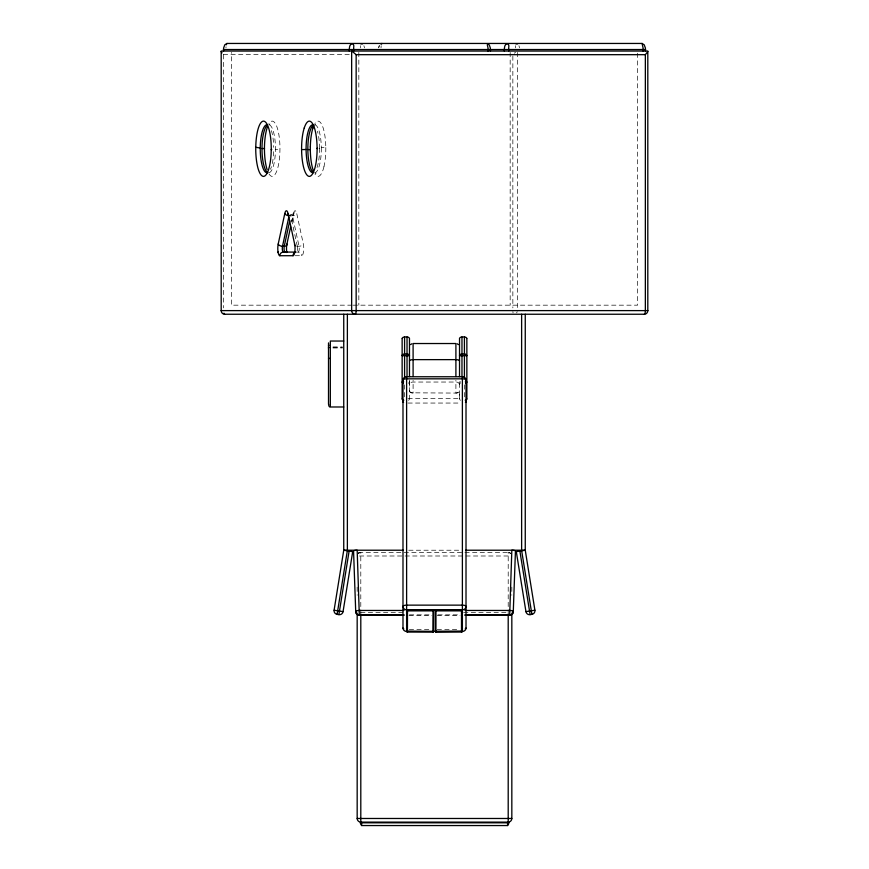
<?xml version="1.0" encoding="UTF-8"?>
<svg xmlns="http://www.w3.org/2000/svg" width="869" height="869" viewBox="0 0 869 869"><rect width="100%" height="100%" fill="white"/><g stroke="black" fill="none" stroke-linecap="round" stroke-linejoin="round"><path stroke-width="0.65" stroke-dasharray="4.34 3.26" d="M409.473 386.14L409.473 381.871L408.365 381.871M459.527 394.667L459.527 398.686L459.527 379.981M269.01 173.919A27.906 7.832 90 0 0 271.204 176.146A26.483 7.441 90 0 0 272.345 176.396A27.917 7.843 90 0 0 276.929 170.639A27.547 7.734 -90 0 0 279.883 152.314L279.959 148.273A27.482 7.712 90 0 0 277.591 128.894A27.917 7.843 90 0 0 273.203 121.378A26.483 7.441 90 0 0 272.062 121.128A27.906 7.832 -90 0 0 268.76 124.028M225.951 47.86L226.027 46.741M360.309 47.86L360.494 45.699M381.002 47.86L381.187 45.699M515.35 47.86L515.534 45.699M295.134 255.714L301.717 255.714A7.202 2.02 -90 0 0 303.466 252.053L303.607 251.228A7.213 2.02 -90 0 0 303.335 244.015L296.742 213.492A3.628 2.118 -12.2 0 1 292.451 215.708A3.606 1.01 -90 0 0 290.843 215.718A3.628 2.118 12.2 0 0 293.516 213.492L291.865 221.128M378.71 47.86L379.34 45.699M291.919 221.943L294.156 212.601L292.94 214.035L289.909 214.285M378.667 47.371L379.297 45.557M409.484 390.387A18.792 6.8 0 0 0 409.657 391.419L410.537 392.408A4.454 1.619 0 0 0 411.406 392.821L455.899 393.07A2.259 0.815 0 0 0 456.909 392.984L459.332 391.419A18.792 6.8 0 0 0 459.516 390.387M458.886 392.06L458.463 392.408A4.454 1.619 0 0 1 457.594 392.821L455.899 393.07L455.899 380.34M514.318 53.237L515.567 52.151M268.89 124.843L270.031 124.05M314.317 125.136L315.447 124.354M408.365 383.283L409.375 382.338A1.38 1.293 0 0 0 409.473 381.871M223.344 54.356L349.925 54.682M319.26 148.545L319.564 148.545A23.995 6.735 90 0 1 316.066 169.803M296.677 246.209A3.628 2.118 -12.2 0 0 297.296 246.242L299.045 246.242A3.628 2.118 -12.2 0 0 303.335 244.026M294.939 252.086L298.23 252.086A3.628 3.487 90 0 1 301.717 255.714M352.054 305.171L231.426 305.171L231.426 52.401M353.205 305.171L637.574 305.171L637.574 52.401M333.012 347.089L342.397 347.089M333.012 347.155L342.397 347.155M333.012 347.98L342.397 347.969M460.635 381.871L459.538 381.871A1.38 1.293 0 0 0 459.625 382.338L460.635 383.283M407.941 398.35L461.059 398.35M407.941 403.053L461.059 403.053M408.723 550.218L460.277 550.218M358.528 552.369L510.472 552.369M359.462 555.997L509.538 555.997M360.678 612.602L405.378 612.602M463.622 612.602L508.322 612.602M409.44 614.839L431.111 614.839M437.889 614.839L459.56 614.839M408.995 615.339L431.817 615.339M437.183 615.339L460.005 615.339M409.266 629.362L431.85 629.362M437.15 629.362L459.734 629.362M269.108 172.703A23.995 6.735 90 0 0 275.451 149.511L279.959 149.62M316.066 173.007L314.741 172.681L315.882 173.474M410.114 392.06L412.091 392.984A2.259 0.815 0 0 0 413.101 393.07L413.101 380.34M518.945 45.699L519.564 47.86M363.894 45.699L364.524 47.86M297.296 246.242L290.713 215.708A3.606 1.01 90 0 0 290.029 214.328M325.81 147.556L325.81 149.251A27.895 7.832 -90 0 1 323.963 166.663M321.302 147.806L321.313 147.98A23.995 6.735 90 0 1 316.001 172.203M319.564 148.338L319.564 148.045A23.995 6.735 -90 0 0 317.446 131.273M517.348 52.401L517.348 307.908M512.851 56.04L512.851 307.908M511.83 587.118L511.83 595.232M510.168 52.401L510.168 305.171M508.202 614.177L508.202 552.38L510.766 553.423L508.202 552.369A3.628 3.628 0 0 1 510.494 553.173M464.415 384.88L464.415 398.002M409.473 379.981L409.473 398.686M404.585 384.88L404.585 398.002M360.798 614.177L360.798 552.38L358.234 553.423L360.798 552.369A3.628 3.628 0 0 0 358.506 553.173M358.832 52.401L358.832 305.171M357.17 587.118L357.17 595.232M223.648 54.682L223.648 307.908M271.378 130.622A23.995 6.735 -90 0 1 273.702 147.35M273.659 151.673A23.995 6.735 -90 0 1 270.487 169.249M269.531 124.951A23.995 6.735 -90 0 1 275.451 149.511M314.958 124.81A23.995 6.735 -90 0 1 321.302 147.48L325.799 147.285A27.841 7.821 90 0 0 323.876 130.524A26.483 7.441 90 0 0 323.083 127.71A27.906 7.832 -90 0 0 318.575 121.215A26.483 7.441 -90 0 0 317.435 121.215A27.917 7.843 -90 0 0 314.871 123.604M298.23 252.053A3.585 1.01 -90 0 0 299.142 250.044A3.585 1.01 -90 0 0 299.034 246.264L292.451 215.708L290.713 215.708A3.628 2.118 -12.2 0 1 290.094 215.675M297.296 246.264A3.585 1.01 90 0 1 297.415 249.935A3.585 1.01 90 0 1 296.557 252.043M513.079 312.905A3.628 1.021 -90 0 1 512.884 311.613M517.218 311.613A3.628 3.487 -90 0 1 516.566 312.905M323.963 166.674A26.494 7.441 -90 0 1 323.159 169.553A27.906 7.832 90 0 1 318.673 176.288A26.483 7.441 -90 0 1 317.543 176.331A27.917 7.843 -90 0 1 314.969 174.061M293.526 213.513A7.202 2.02 90 0 1 296.742 213.524M459.527 384.717A20.443 7.397 0 0 0 459.429 383.957L458.463 382.708A4.617 1.673 0 0 0 457.746 382.349L456.909 382.121A2.27 0.826 0 0 0 455.899 382.034L413.101 382.045A2.27 0.826 0 0 0 412.091 382.121L411.265 382.349A4.617 1.673 0 0 0 410.537 382.708L409.571 383.957A20.443 7.397 0 0 0 409.473 384.717M409.538 399.056A2.292 2.292 0 0 1 408.43 400.251M460.57 400.251A2.292 2.292 0 0 1 459.462 399.056"/><path stroke-width="1.3" d="M267.913 172.573A23.995 6.735 90 0 1 261.982 148.545L261.982 148.012A23.995 6.735 -90 0 1 267.065 125.505M267.098 169.542A27.906 7.832 90 0 1 266.816 168.629A26.483 7.441 -90 0 1 266.066 165.675A27.841 7.821 -90 0 1 264.448 148.512L264.469 146.546A27.895 7.832 -90 0 1 266.62 129.579A26.494 7.441 90 0 1 267.467 126.863M271.247 149.62L271.247 148.273A27.602 7.756 90 0 0 268.89 128.84A27.917 7.843 90 0 0 264.491 121.378A26.483 7.441 90 0 0 263.35 121.128A27.906 7.832 -90 0 0 258.766 126.885A27.602 7.756 90 0 0 255.768 147.285L255.736 149.251A27.895 7.832 90 0 0 257.354 165.61A26.494 7.441 90 0 0 258.104 168.64A27.906 7.832 90 0 0 262.492 176.146A26.483 7.441 -90 0 0 263.633 176.396A27.917 7.843 90 0 0 268.217 170.639A27.547 7.734 -90 0 0 271.171 152.314L271.161 149.577L271.736 149.533M260.244 148.012L255.844 147.306M310.32 146.915L310.32 150.978M433.653 610.244L433.066 610.864L407.496 610.874L406.855 610.244M406.855 610.005L407.137 632.013L433.512 631.872L433.653 610.005L406.92 610.103M462.145 610.244L461.569 610.864L435.988 610.874L435.347 610.244M433.642 631.557L406.877 631.307M278.058 252.086L278.047 251.977A7.202 2.02 -90 0 0 279.829 255.725L293.005 255.714A7.202 2.02 90 0 0 294.765 252.053L294.895 251.228A7.213 2.02 -90 0 0 294.624 244.015L288.03 213.492A3.628 2.118 -12.2 0 0 288.932 215.349M352.705 551.652L343.059 611.635A3.628 3.628 0 0 1 338.899 614.644L337.107 614.35A3.628 3.628 0 0 1 334.098 610.19L343.744 550.218L343.744 314.241M337.107 614.34L347.328 550.794M338.899 614.622L349.121 551.076M516.295 551.652L525.941 611.635A3.628 3.628 0 0 0 530.101 614.644L531.893 614.35A3.628 3.628 0 0 0 534.902 610.19L525.256 550.218L525.256 314.241M278.047 251.977L277.95 251.228A7.213 2.02 90 0 1 278.21 244.015L284.804 213.492A3.628 2.118 12.2 0 0 289.095 215.708M288.823 216.978L282.512 246.242A3.585 1.01 -90 0 0 282.403 250.044A3.585 1.01 -90 0 0 283.316 252.053M289.735 220.802L284.25 246.242A3.585 1.01 -90 0 0 284.152 250.044A3.585 1.01 -90 0 0 285.054 252.053M286.77 252.086L286.661 251.228A7.213 2.02 -90 0 1 286.922 244.015L290.626 226.852M226.288 44.808L226.918 43.45L642.082 43.45L644.211 44.808L645.33 47.86A10.265 9.852 90 0 1 645.461 49.533L645.461 51.054M647.861 51.51L645.352 54.682L645.352 310.613A3.628 1.021 -90 0 1 644.331 314.241L224.669 314.241A3.628 3.487 -90 0 1 221.193 310.613L221.193 51.054L647.807 51.054L647.807 310.613A3.628 3.487 90 0 1 644.331 314.241M360.896 43.874L362.514 43.874M381.589 43.874L381.969 43.45L380.72 43.874M515.947 43.874L517.566 43.874M343.059 611.635L334.109 610.234M534.891 610.234L525.941 611.635M410.537 344.613L411.765 343.798M433.631 631.307L433.066 631.426M462.123 631.307L435.347 631.437L435.347 610.005L462.123 610.136M465.534 383.37L466.762 382.338A1.38 1.293 0 0 0 466.859 381.871L465.317 381.871M516.794 551.576L524.767 550.294M435.358 631.557L435.934 632.121L461.917 631.969L462.145 610.005M310.309 149.62L307.843 149.511A23.995 6.735 -90 0 1 313.144 125.321M507.572 825.55L508.658 823.812A6.159 6.159 0 0 0 508.745 822.802L508.745 822.117L360.472 822.117L360.45 822.802A6.159 6.159 0 0 0 360.537 823.812L361.623 825.55L507.572 825.55L507.572 822.117M317.098 148.273L317.109 148.512A27.602 7.756 -90 0 1 314.448 169.553A27.906 7.832 90 0 1 309.972 176.288A26.483 7.441 -90 0 1 308.832 176.331A27.917 7.843 90 0 1 304.324 169.792A27.482 7.712 90 0 1 301.63 150.978L301.597 149.62L306.094 149.511A23.995 6.735 90 0 0 313.046 172.735M226.918 43.45L224.789 44.808L223.67 47.86A10.265 9.852 90 0 0 223.539 49.533L223.539 51.054M317.109 148.512L317.598 148.534M264.524 148.523L261.982 148.545M433.012 632.121L433.012 609.832M461.504 632.121L461.504 609.832M223.398 49.533L645.602 49.533M352.01 51.162L356.149 54.682L645.352 54.682M295.601 252.086L283.316 252.086A3.628 3.487 -90 0 0 279.829 255.714M221.063 310.613L647.937 310.613M343.744 341.039L330.329 341.039L330.329 406.985L343.744 406.985M328.515 358.43L330.329 358.43M403.683 381.871L402.151 381.871A1.38 1.293 0 0 0 402.238 382.338L403.466 383.37M343.755 550.218L403.292 550.218M465.708 550.218L525.245 550.218M404.02 610.451L359.321 610.451A3.617 0.858 -2.1 0 0 355.736 611.439L355.725 611.863A3.617 3.509 0 0 0 359.321 615.274L404.02 615.263M464.98 610.451L509.679 610.451A3.617 0.858 2.1 0 1 513.264 611.439L513.275 611.863A3.617 3.509 0 0 1 509.679 615.274L464.98 615.263M404.02 614.839L359.321 614.839A3.617 3.509 0 0 1 355.736 611.439M464.98 614.839L509.679 614.839A3.617 3.509 0 0 0 513.264 611.439M357.181 818.479L511.819 818.479M360.472 822.802L508.723 822.802M435.934 631.426L435.369 631.307M407.431 631.426L406.92 631.339M435.934 632.121L435.988 609.832M407.431 632.121L407.496 609.832M344.233 550.294L352.206 551.576M642.082 43.45L643.049 47.86A10.091 2.835 -90 0 1 643.093 49.533L643.093 51.054M457.235 343.798L458.463 344.613M221.997 52.803L221.139 51.51M521.672 550.794L531.893 614.34M519.879 551.076L530.101 614.622M317.098 147.936L317.076 146.546A27.895 7.832 -90 0 0 315.175 130.578A26.494 7.441 -90 0 0 314.372 127.71A27.906 7.832 90 0 0 309.864 121.215A26.483 7.441 90 0 0 308.723 121.215A27.917 7.843 90 0 0 304.248 127.982M301.597 149.62L301.608 146.915A27.547 7.734 -90 0 1 304.237 127.96M521.628 314.241L521.628 550.218M515.426 551.5L513.275 611.863A3.617 0.858 2.1 0 1 512.221 612.439M511.83 614.177L511.83 818.479A3.628 3.628 0 0 1 508.202 822.117L508.202 614.177M509.679 615.371L511.83 550.218A3.617 0.858 0 0 1 515.013 550.674M508.734 51.054L508.734 49.533A10.091 2.835 -90 0 0 508.691 47.86C510.005 42.179 504.552 42.972 504.476 47.86A10.265 9.852 -90 0 0 504.346 49.533L504.346 51.054M490.42 51.054L490.42 49.533A10.265 9.852 -90 0 0 490.29 47.86C489.106 42.983 485.999 41.506 487.998 47.86A10.091 2.835 90 0 1 488.041 49.533L488.041 51.054M466.859 338.877L466.859 398.686M403.792 628.874A3.628 1.314 0 0 1 402.988 628.048L402.988 380.144A3.628 3.389 0 0 1 406.616 376.755L462.384 376.755A3.628 3.389 0 0 1 466.012 380.144L466.012 628.048A3.628 1.314 0 0 1 465.208 628.874M464.415 377.939L464.415 336.933L461.971 336.933L461.971 376.635M462.384 376.527L462.384 631.665M459.527 338.877L459.527 376.635M455.899 376.516L455.899 343.527L413.101 343.527L413.101 376.516M409.473 338.877L409.473 376.635M407.029 376.635L407.029 336.933L404.585 336.933L404.585 377.939M406.616 376.527L406.616 631.665M402.141 338.877L402.141 398.686M361.623 822.117L361.623 825.539M360.798 614.177L360.798 822.096A3.628 3.628 0 0 1 357.17 818.479L357.17 614.177M359.321 615.371L357.17 550.218A3.617 0.858 0 0 0 353.987 550.674M356.149 54.682L356.149 310.613A3.628 1.021 -90 0 1 355.139 314.241A3.628 3.487 -90 0 1 351.652 310.613L351.652 51.054M353.694 51.054L353.694 49.533A10.091 2.835 90 0 0 353.65 47.86C354.954 42.179 349.501 42.972 349.436 47.86A10.265 9.852 90 0 0 349.305 49.533L349.305 51.054M353.574 551.5L355.725 611.863A3.617 0.858 -2.1 0 0 356.779 612.439M347.372 314.241L347.372 550.218M328.515 342.886L328.515 404.367M329.677 406.909A2.455 2.455 0 0 1 328.754 404.422M328.515 346.003A1.814 1.282 0 0 1 328.916 345.189M328.515 348.013A1.814 0.923 0 0 1 328.916 347.426A1.814 0.999 0 0 0 328.515 348.154M224.669 314.241A3.628 1.021 -90 0 1 223.952 313.188M267.37 172.703A23.995 6.735 -90 0 1 260.244 149.088A23.995 6.735 -90 0 1 267.185 124.767M306.094 149.511A23.995 6.735 -90 0 1 313.231 124.81M313.557 172.475A23.995 6.735 90 0 1 307.843 149.511M278.21 244.026A3.628 2.118 12.2 0 0 282.512 246.242L284.25 246.242A3.628 2.118 12.2 0 0 286.922 244.026M285.054 252.086A3.628 3.487 -90 0 1 286.661 252.488M293.005 255.714A3.628 3.487 -90 0 1 294.895 252.488M310.331 146.926A27.547 7.734 90 0 1 312.949 127.96M312.949 127.982A27.917 7.843 -90 0 1 313.861 125.549M313.329 170.639A27.917 7.843 -90 0 1 313.036 169.792A27.482 7.712 -90 0 1 310.342 150.978M295.286 245.742A3.628 2.118 -12.2 0 1 294.624 244.026M284.815 213.513A7.202 2.02 90 0 1 288.03 213.524M286.857 252.455A7.202 2.02 -90 0 1 286.792 252.053M402.988 380.144A3.628 1.314 0 0 1 406.616 378.83L462.384 378.83A3.628 1.314 0 0 1 466.012 380.144M403.574 399.881A3.628 3.389 0 0 0 402.988 401.739A3.628 1.314 0 0 0 403.574 402.456M402.988 628.048A3.628 3.389 0 0 0 406.616 631.426L462.384 631.426A3.628 3.389 0 0 0 466.012 628.048M465.426 399.881A3.628 3.389 0 0 1 466.012 401.739A3.628 1.314 0 0 1 465.426 402.456M459.527 360.95A3.628 1.314 0 0 0 455.899 359.636L413.101 359.636A3.628 1.314 0 0 0 409.473 360.95M402.075 338.497A2.292 2.292 0 0 1 404.563 337.096M407.05 337.096A2.292 2.292 0 0 1 409.538 338.497M403.672 400.424A2.292 2.292 0 0 1 402.075 399.056M464.437 337.096A2.292 2.292 0 0 1 466.925 338.497M459.462 338.497A2.292 2.292 0 0 1 461.95 337.096M466.925 399.056A2.292 2.292 0 0 1 465.328 400.424M402.314 355.063L402.238 355.225A1.38 1.293 0 0 0 402.141 355.693L409.462 355.693A1.38 1.293 0 0 0 409.375 355.225L408.148 354.183A3.15 2.944 0 0 0 407.029 353.998L404.585 353.998A3.15 2.944 0 0 0 403.466 354.183L402.314 355.063M459.701 355.063L459.625 355.225A1.38 1.293 0 0 0 459.527 355.693L466.849 355.693A1.38 1.293 0 0 0 466.762 355.225L465.534 354.183A3.15 2.944 0 0 0 464.415 353.998L461.971 353.998A3.15 2.944 0 0 0 460.852 354.183L459.701 355.063M462.384 605.139L406.616 605.139A3.628 1.314 0 0 0 402.988 606.453A3.628 3.389 0 0 0 406.616 609.842L462.384 609.842A3.628 3.389 0 0 0 466.012 606.453A3.628 1.314 0 0 0 462.384 605.139"/></g></svg>
